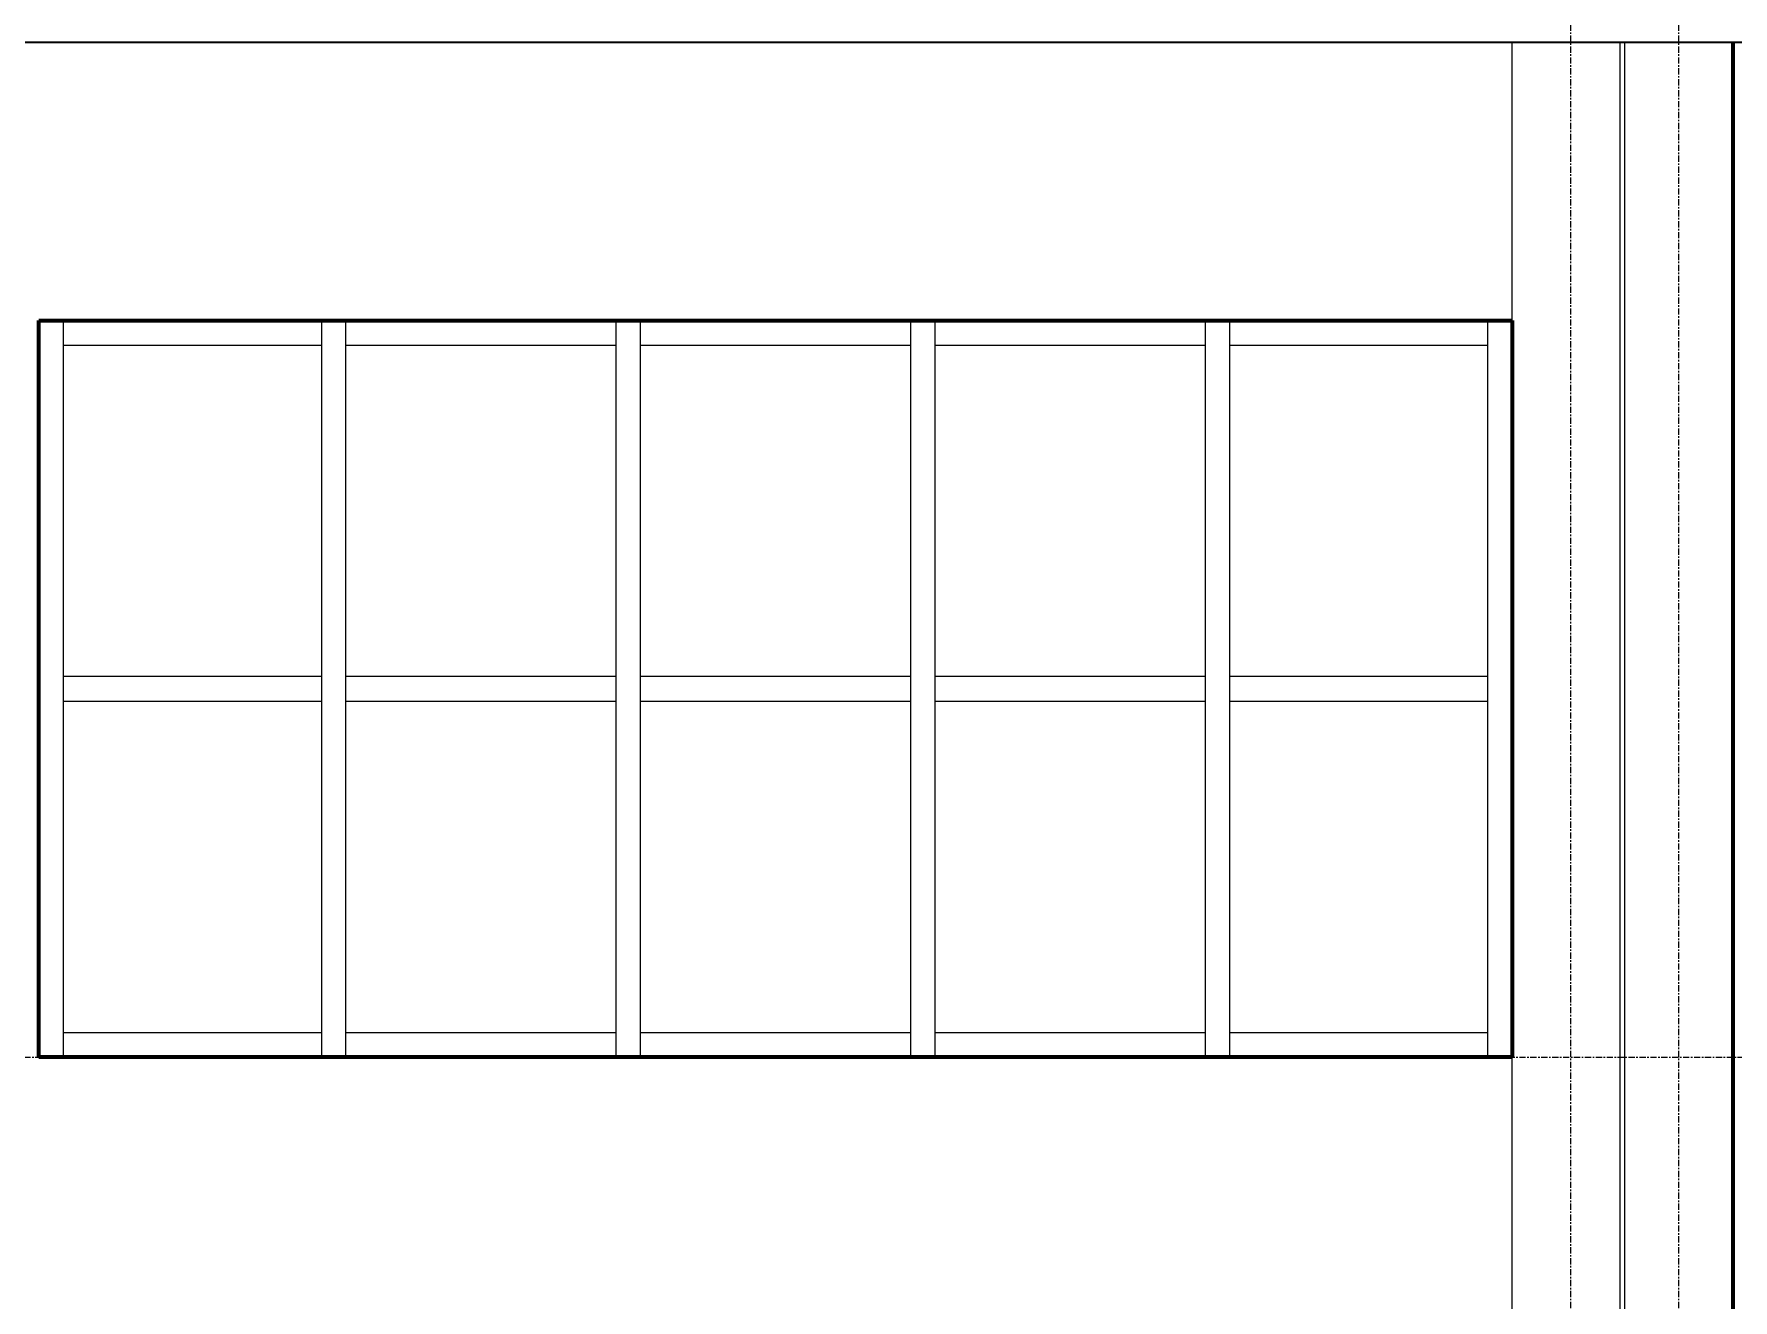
# Model space of a CAD drawing. Header units: inches. Extents: x 22 to 382261, y 22 to 371281.
# Drawn here: x 165073 to 168533, y 144147 to 146724 of the extents above; entities that cross this region are included whole.
import ezdxf

# ---------------------------------------------------------------- set-up
doc = ezdxf.new("R2010")
doc.units = ezdxf.units.IN
doc.header["$MEASUREMENT"] = 0
doc.linetypes.add('Grid Line 1_2_', pattern=[22.225, 12.7, -3.175, 3.175, -3.175])
for name, color, linetype, lineweight in [('A-FLOR-LEVL', 51, 'Continuous', 9), ('A-GLAZ-CWMG', 51, 'Continuous', 9), ('A-WALL', 113, 'Continuous', 9), ('I-WALL', 2, 'Continuous', 9), ('Q-CASE', 31, 'Continuous', 9), ('S-GRID', 1, 'Continuous', 9)]:
    doc.layers.add(name, color=color, linetype=linetype, lineweight=lineweight)

# ---------------------------------------------------------------- blocks, each defined once
blk = doc.blocks.new('Walls 1 - Walls 1-356110-Approach Elevation')
at = {"layer": 'A-WALL'}
for p, q in [((-2158.2, 600), (-2158.2, 6416.7)), ((-1938.2, 600), (-1938.2, 6416.7)), ((-1928.2, 600), (-1928.2, 6416.7))]:
    blk.add_line(p, q, dxfattribs=at)
blk = doc.blocks.new('Rectangular Mullion - 50 x 150mm-460960-Approach Elevation')
at = {"layer": 'A-GLAZ-CWMG'}
blk.add_line((-5108.2, 5100), (-5108.2, 5850), dxfattribs=at)
blk = doc.blocks.new('Rectangular Mullion - 50 x 150mm-440584-Approach Elevation')
at = {"layer": 'A-GLAZ-CWMG'}
for p, q in [((-2733.2, 5800), (-2733.2, 5850)), ((-2208.2, 5850), (-2208.2, 5800)), ((-2733.2, 5800), (-2208.2, 5800))]:
    blk.add_line(p, q, dxfattribs=at)
blk = doc.blocks.new('Rectangular Mullion - 50 x 150mm-460961-Approach Elevation')
at = {"layer": 'A-GLAZ-CWMG'}
blk.add_line((-2208.2, 5100), (-2208.2, 4350), dxfattribs=at)
blk = doc.blocks.new('Rectangular Mullion - 50 x 150mm-440585-Approach Elevation')
at = {"layer": 'A-GLAZ-CWMG'}
for p, q in [((-5108.2, 4350), (-5108.2, 4400)), ((-4583.2, 4400), (-5108.2, 4400)), ((-4583.2, 4400), (-4583.2, 4350))]:
    blk.add_line(p, q, dxfattribs=at)
blk = doc.blocks.new('Rectangular Mullion - 50 x 150mm-460955-Approach Elevation')
at = {"layer": 'A-GLAZ-CWMG'}
for p, q in [((-4583.191796, 5100), (-4583.191796, 4350)), ((-4533.191796, 4350), (-4533.191796, 5100))]:
    blk.add_line(p, q, dxfattribs=at)
blk = doc.blocks.new('Rectangular Mullion - 50 x 150mm-440587-Approach Elevation')
at = {"layer": 'A-GLAZ-CWMG'}
for p, q in [((-5108.2, 5075), (-5108.2, 5125)), ((-4583.2, 5125), (-5108.2, 5125)), ((-4583.2, 5125), (-4583.2, 5075)), ((-5108.2, 5075), (-4583.2, 5075))]:
    blk.add_line(p, q, dxfattribs=at)
blk = doc.blocks.new('Rectangular Mullion - 50 x 150mm-441106-Approach Elevation')
at = {"layer": 'A-GLAZ-CWMG'}
for p, q in [((-4533.191796, 5075), (-4533.191796, 5125)), ((-3983.191796, 5125), (-4533.191796, 5125)), ((-3983.191796, 5125), (-3983.191796, 5075)), ((-4533.191796, 5075), (-3983.191796, 5075))]:
    blk.add_line(p, q, dxfattribs=at)
blk = doc.blocks.new('Rectangular Mullion - 50 x 150mm-441107-Approach Elevation')
at = {"layer": 'A-GLAZ-CWMG'}
for p, q in [((-4533.191796, 4350), (-4533.191796, 4400)), ((-3983.191796, 4400), (-4533.191796, 4400)), ((-3983.191796, 4400), (-3983.191796, 4350))]:
    blk.add_line(p, q, dxfattribs=at)
blk = doc.blocks.new('Rectangular Mullion - 50 x 150mm-460962-Approach Elevation')
at = {"layer": 'A-GLAZ-CWMG'}
blk.add_line((-2208.2, 5850), (-2208.2, 5100), dxfattribs=at)
blk = doc.blocks.new('Rectangular Mullion - 50 x 150mm-441108-Approach Elevation')
at = {"layer": 'A-GLAZ-CWMG'}
for p, q in [((-4533.191796, 5800), (-4533.191796, 5850)), ((-3983.191796, 5850), (-3983.191796, 5800)), ((-4533.191796, 5800), (-3983.191796, 5800))]:
    blk.add_line(p, q, dxfattribs=at)
blk = doc.blocks.new('Rectangular Mullion - 50 x 150mm-460963-Approach Elevation')
at = {"layer": 'A-GLAZ-CWMG'}
blk.add_line((-5108.2, 4350), (-5108.2, 5100), dxfattribs=at)
blk = doc.blocks.new('Rectangular Mullion - 50 x 150mm-460956-Approach Elevation')
at = {"layer": 'A-GLAZ-CWMG'}
for p, q in [((-4583.191796, 5850), (-4583.191796, 5100)), ((-4533.191796, 5100), (-4533.191796, 5850))]:
    blk.add_line(p, q, dxfattribs=at)
blk = doc.blocks.new('Casework 3 - Casework 3-482897-Approach Elevation')
at = {"layer": 'Q-CASE', "lineweight": 35}
blk.add_line((-8728.2, 6416.7), (5461.8, 6416.7), dxfattribs=at)

msp = doc.modelspace()

# ---------------------------------------------------------------- linework, layer by layer
at = {"layer": 'A-FLOR-LEVL', "linetype": 'Grid Line 1_2_'}
msp.add_line((151584.8, 144640.7), (181982.2, 144640.7), dxfattribs=at)
at = {"layer": 'I-WALL', "lineweight": 70}
for p, q in [((168533, 143740.7), (168533, 146707.4)), ((165083, 144640.7), (165083, 146140.7)), ((165083, 146140.7), (168083, 146140.7)), ((168083, 146140.7), (168083, 144640.7)), ((168083, 144640.7), (165083, 144640.7))]:
    msp.add_line(p, q, dxfattribs=at)
at = {"layer": 'S-GRID', "linetype": 'Grid Line 1_2_'}
for p, q in [((168203, 139840.7), (168203, 152266.5)), ((168423, 139840.7), (168423, 150996.5))]:
    msp.add_line(p, q, dxfattribs=at)

# ---------------------------------------------------------------- block references
at = {"layer": 'A-GLAZ-CWMG'}
for name, p in [('Rectangular Mullion - 50 x 150mm-460960-Approach Elevation', (170241.2, 140290.7)), ('Rectangular Mullion - 50 x 150mm-440584-Approach Elevation', (167866.2, 140290.7)), ('Rectangular Mullion - 50 x 150mm-460956-Approach Elevation', (170241.2, 140290.7)), ('Rectangular Mullion - 50 x 150mm-441108-Approach Elevation', (170241.2, 140290.7)), ('Rectangular Mullion - 50 x 150mm-460956-Approach Elevation', (170841.2, 140290.7)), ('Rectangular Mullion - 50 x 150mm-441108-Approach Elevation', (170841.2, 140290.7)), ('Rectangular Mullion - 50 x 150mm-460956-Approach Elevation', (171441.2, 140290.7)), ('Rectangular Mullion - 50 x 150mm-441108-Approach Elevation', (171441.2, 140290.7)), ('Rectangular Mullion - 50 x 150mm-460956-Approach Elevation', (172041.2, 140290.7)), ('Rectangular Mullion - 50 x 150mm-440584-Approach Elevation', (170241.2, 140290.7)), ('Rectangular Mullion - 50 x 150mm-460962-Approach Elevation', (170241.2, 140290.7)), ('Rectangular Mullion - 50 x 150mm-440587-Approach Elevation', (170241.2, 140290.7)), ('Rectangular Mullion - 50 x 150mm-441106-Approach Elevation', (170241.2, 140290.7)), ('Rectangular Mullion - 50 x 150mm-441106-Approach Elevation', (170841.2, 140290.7)), ('Rectangular Mullion - 50 x 150mm-441106-Approach Elevation', (171441.2, 140290.7)), ('Rectangular Mullion - 50 x 150mm-440587-Approach Elevation', (172616.2, 140290.7)), ('Rectangular Mullion - 50 x 150mm-460963-Approach Elevation', (170241.2, 140290.7)), ('Rectangular Mullion - 50 x 150mm-460955-Approach Elevation', (170241.2, 140290.7)), ('Rectangular Mullion - 50 x 150mm-460955-Approach Elevation', (170841.2, 140290.7)), ('Rectangular Mullion - 50 x 150mm-460955-Approach Elevation', (171441.2, 140290.7)), ('Rectangular Mullion - 50 x 150mm-460955-Approach Elevation', (172041.2, 140290.7)), ('Rectangular Mullion - 50 x 150mm-460961-Approach Elevation', (170241.2, 140290.7)), ('Rectangular Mullion - 50 x 150mm-440585-Approach Elevation', (170241.2, 140290.7)), ('Rectangular Mullion - 50 x 150mm-441107-Approach Elevation', (170241.2, 140290.7)), ('Rectangular Mullion - 50 x 150mm-441107-Approach Elevation', (170841.2, 140290.7)), ('Rectangular Mullion - 50 x 150mm-441107-Approach Elevation', (171441.2, 140290.7)), ('Rectangular Mullion - 50 x 150mm-440585-Approach Elevation', (172616.2, 140290.7))]:
    msp.add_blockref(name, p, dxfattribs=at)
at = {"layer": 'A-WALL'}
msp.add_blockref('Walls 1 - Walls 1-356110-Approach Elevation', (170241.2, 140290.7), dxfattribs=at)
at = {"layer": 'Q-CASE', "lineweight": 35}
msp.add_blockref('Casework 3 - Casework 3-482897-Approach Elevation', (170241.2, 140290.7), dxfattribs=at)

doc.saveas('drawing.dxf')
